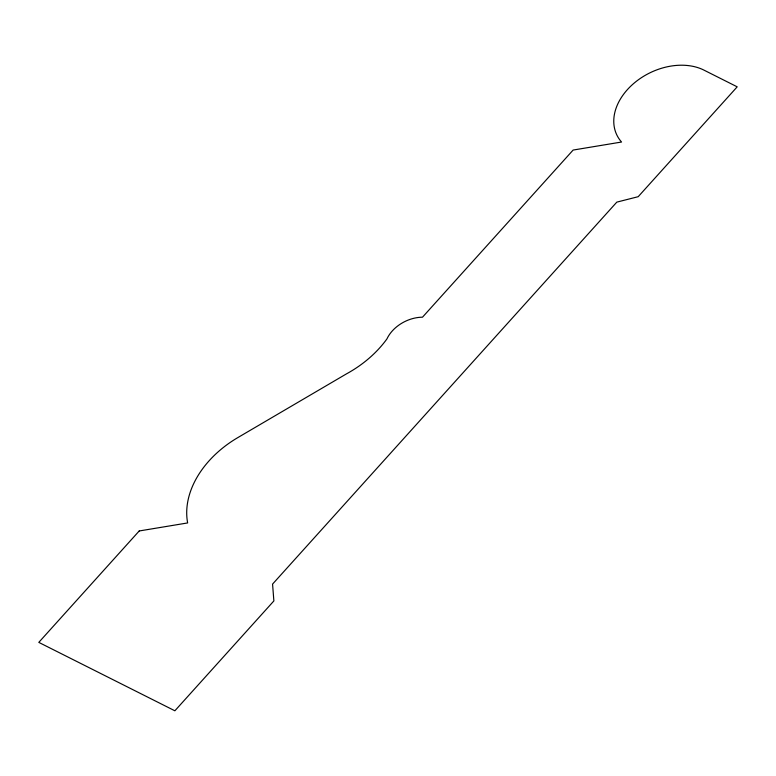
<?xml version="1.0" encoding="UTF-8"?>
<svg xmlns="http://www.w3.org/2000/svg" width="776" height="776" viewBox="0 0 776 776"><rect width="100%" height="100%" fill="white"/><g stroke="black" fill="none" stroke-linecap="round" stroke-linejoin="round"><path stroke-width="1.16" d="M139.214 530.968L38.8 642.382L174.872 710.787L273.87 600.934L272.57 584.095L616.813 202.129L638.202 196.687L737.2 86.834L703.182 69.733A56.939 41.37 -26.2 0 0 632.896 84.186A56.939 41.37 -26.2 0 0 621.557 142.027L573.125 150.059L422.493 317.19A32.058 23.299 -26.2 0 0 386.943 338.899A97.242 70.655 -26.2 0 1 346.455 373.877L238.261 437.344A93.867 68.201 -26.2 0 0 187.646 522.937L139.214 530.968"/></g></svg>
